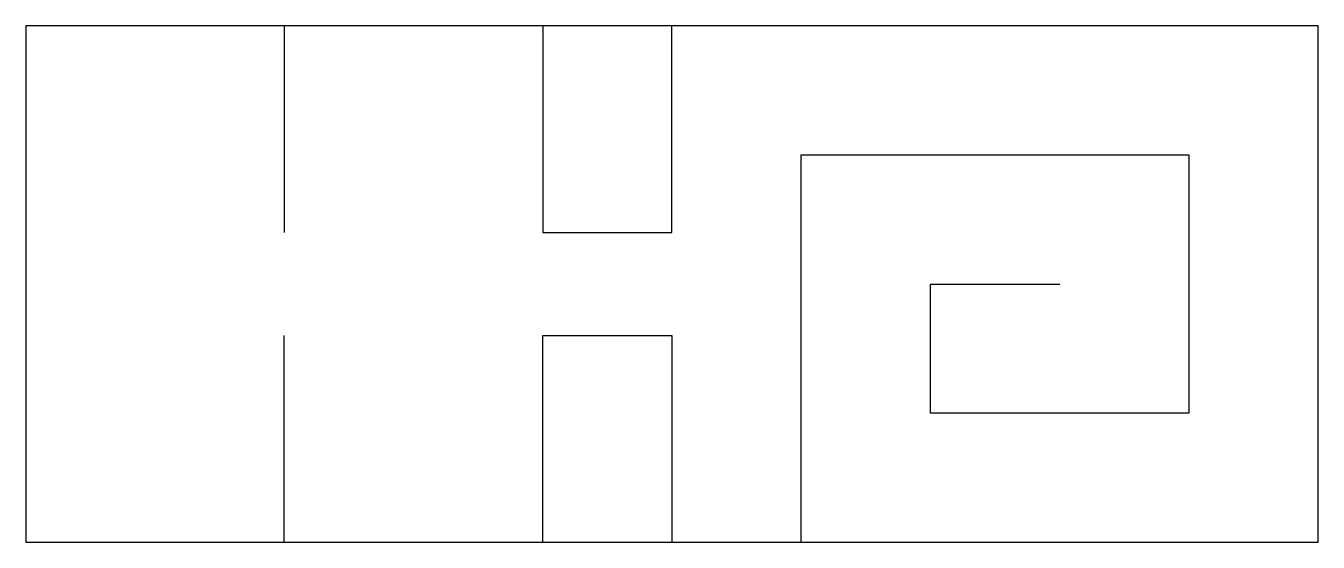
# Model space of a CAD drawing. Header units: millimetres. Extents: x 0 to 50, y 0 to 20.
import ezdxf

# ---------------------------------------------------------------- set-up
doc = ezdxf.new("R2010")
doc.units = ezdxf.units.MM
doc.layers.add('Wall', color=4, linetype='Continuous')

msp = doc.modelspace()

# ---------------------------------------------------------------- linework, layer by layer
at = {"layer": 'Wall'}
for points in [[(0, 0), (50, 0), (50, 20), (0, 20), (0, 0)], [(10, 20), (10, 12)], [(20, 20), (20, 12), (25, 12), (25, 20)], [(30, 0), (30, 15), (45, 15), (45, 5), (35, 5), (35, 10), (40, 10)], [(10, 0), (10, 8)], [(20, 0), (20, 8), (25, 8), (25, 0)]]:
    msp.add_lwpolyline(points, dxfattribs=at)

doc.saveas('drawing.dxf')
